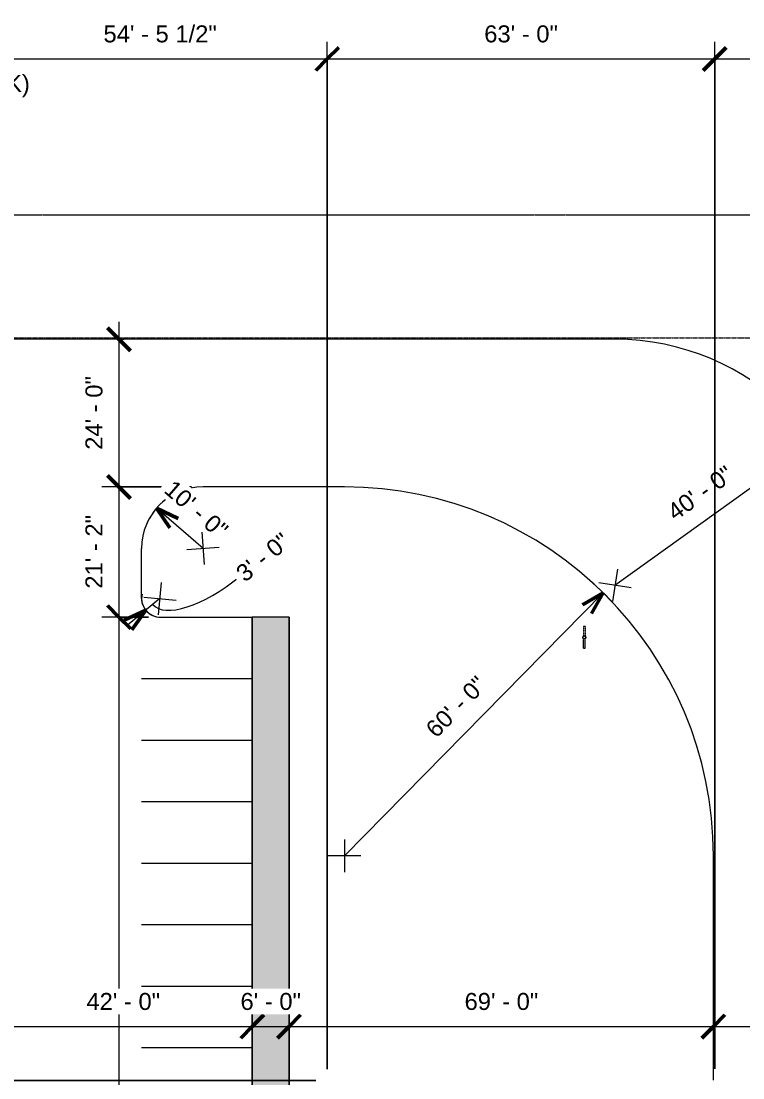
# Model space of a CAD drawing. Header units: inches. Extents: x 1 to 127281, y -26064 to 104775.
# Drawn here: x 21460 to 22869, y -20882 to -18820 of the extents above; entities that cross this region are included whole.
import ezdxf

# ---------------------------------------------------------------- set-up
doc = ezdxf.new("R2010")
doc.units = ezdxf.units.IN
doc.header["$MEASUREMENT"] = 0
for name, pattern in [('Center 1_4_', [0.53125, 0.25, -0.09375, 0.09375, -0.09375]), ('Dash', [0.25, 0.125, -0.125]), ('Hidden', [0.28125, 0.1875, -0.09375])]:
    doc.linetypes.add(name, pattern=pattern)
for name, color, linetype, lineweight in [('A-ANNO-DIMS', 211, 'Continuous', 9), ('A-ANNO-DIMS-360', 211, 'Continuous', 9), ('A-DETL-GENF', 92, 'Continuous', 9), ('A-PROP-SBCK', 71, 'Hidden', 15), ('Conc', 7, 'Continuous', 9), ('E-LITE-EQPM', 33, 'Continuous', 9), ('E-LITE-EQPM-HDLN', 30, 'Dash', 9), ('EOP-PR', 4, 'Continuous', 9), ('PAINT', 190, 'Continuous', 9), ('PROP', 3, 'Center 1_4_', 9)]:
    doc.layers.add(name, color=color, linetype=linetype, lineweight=lineweight)
doc.styles.add('Arial_1', font='arial.ttf', dxfattribs={"height": 33.194237})
doc.dimstyles.new('Arrow_-_3_32__Arial', dxfattribs={"dimscale": 12, "dimtxt": 33.75, "dimasz": 3.75, "dimexe": 2.8125, "dimexo": 0, "dimgap": 1.875, "dimtad": 1, "dimjust": 3, "dimdec": 5, "dimrnd": 0.03125, "dimzin": 1, "dimdsep": 46, "dimlunit": 4, "dimtxsty": 'Arial_1', "dimblk1": 'OPEN30', "dimblk2": 'OPEN30', "dimsah": 1, "dimcen": 0.09, "dimazin": 0, "dimtfac": 1, "dimtdec": 4, "dimtix": 1, "dimtmove": 0, "dimatfit": 2, "dimfxl": 1, "dimtvp": 1, "dimtfill": 1, "dimfrac": 2, "dimtolj": 1, "dimtzin": 0, "dimarcsym": 2})
doc.dimstyles.new('Arrow_-_3_32__Arial_1', dxfattribs={"dimscale": 12, "dimtxt": 33.75, "dimasz": 3.75, "dimexe": 2.8125, "dimexo": 0, "dimgap": 1.875, "dimtad": 1, "dimjust": 3, "dimdec": 5, "dimrnd": 0.03125, "dimzin": 1, "dimdsep": 46, "dimlunit": 4, "dimtxsty": 'Arial_1', "dimblk1": 'OPEN30', "dimblk2": 'OPEN30', "dimsah": 1, "dimcen": 0.09, "dimazin": 0, "dimtfac": 1, "dimtdec": 4, "dimtix": 1, "dimtmove": 0, "dimatfit": 2, "dimfxl": 1, "dimtvp": 1, "dimtfill": 1, "dimfrac": 2, "dimtolj": 1, "dimtzin": 0, "dimarcsym": 2})
doc.dimstyles.new('Linear_-_3_32__Arial_1', dxfattribs={"dimscale": 12, "dimtxt": 33.75, "dimasz": 3.75, "dimexe": 2.8125, "dimexo": 1.875, "dimgap": 1.875, "dimtad": 1, "dimrnd": 0.25, "dimzin": 1, "dimdsep": 46, "dimlunit": 4, "dimtxsty": 'Arial_1', "dimblk1": 'OBLIQUE', "dimblk2": 'OBLIQUE', "dimsah": 1, "dimcen": 0.09, "dimdle": 2.8125, "dimazin": 0, "dimtfac": 1, "dimtdec": 4, "dimtix": 1, "dimtmove": 0, "dimatfit": 3, "dimfxl": 1, "dimtvp": 1, "dimtfill": 1, "dimfrac": 2, "dimtolj": 1, "dimtzin": 0, "dimarcsym": 2})

# ---------------------------------------------------------------- blocks, each defined once
blk = doc.blocks.new('Lighting-Street_Cooper_Navion-Lumark_4-6-LED-Squares - The Caretaker LED-964008-Site Plan - Phase 1')
at = {"layer": 'E-LITE-EQPM'}
blk.add_line((-1.7, -10.7), (1.6, -10.7), dxfattribs=at)
blk.add_circle((0, -32.4), 3, dxfattribs=at)
at = {"layer": 'E-LITE-EQPM-HDLN'}
for p, q in [((-1.5, -10.7), (-1.5, -29.9)), ((1.5, -10.7), (1.5, -29.9))]:
    blk.add_line(p, q, dxfattribs=at)
blk = doc.blocks.new('DIMBLOCK50-Site Plan - Phase 1')
at = {"layer": 'A-ANNO-DIMS-360', "lineweight": 50}
for p, q in [((21651.2, -19441.1), (21628.7, -19418.6)), ((21651.2, -19441.1), (21673.7, -19463.6)), ((21651.2, -19729.1), (21628.7, -19706.6)), ((21651.2, -19729.1), (21673.7, -19751.6))]:
    blk.add_line(p, q, dxfattribs=at)
at = {"layer": 'A-ANNO-DIMS-360'}
for p, q in [((21651.2, -19407.3), (21651.2, -19729.1)), ((21660.5, -19441.1), (21617.5, -19441.1)), ((21651.2, -19441.1), (21660.5, -19441.1)), ((21792.7, -19729.1), (21617.5, -19729.1)), ((21651.2, -19729.1), (21792.7, -19729.1))]:
    blk.add_line(p, q, dxfattribs=at)
at = {"layer": 'A-ANNO-DIMS-360', "color": 0, "insert": (21585.7, -19656.7), "char_height": 33.19, "width": 171.969, "attachment_point": 1, "rotation": 90, "line_spacing_factor": 0.938532, "style": 'Arial_1', "bg_fill": 3, "box_fill_scale": 1.25, "bg_fill_color": 0, "bg_fill_transparency": 0}
blk.add_mtext('24\' - 0"', dxfattribs=at)
blk = doc.blocks.new('_Oblique')
at = {"color": 0, "linetype": 'ByBlock', "lineweight": -2}
blk.add_line((-0.5, -0.5), (0.5, 0.5), dxfattribs=at)
blk = doc.blocks.new('DIMBLOCK51-Site Plan - Phase 1')
at = {"layer": 'A-ANNO-DIMS-360', "lineweight": 50}
for p, q in [((21651.2, -19729.1), (21628.7, -19706.6)), ((21651.2, -19729.1), (21673.7, -19751.6)), ((21651.2, -19983.1), (21628.7, -19960.6)), ((21651.2, -19983.1), (21673.7, -20005.6))]:
    blk.add_line(p, q, dxfattribs=at)
at = {"layer": 'A-ANNO-DIMS-360'}
for p, q in [((21792.7, -19729.1), (21617.5, -19729.1)), ((21651.2, -19729.1), (21651.2, -19983.1)), ((21651.2, -19729.1), (21792.7, -19729.1)), ((21708.7, -19983.1), (21617.5, -19983.1)), ((21651.2, -19983.1), (21708.7, -19983.1))]:
    blk.add_line(p, q, dxfattribs=at)
at = {"layer": 'A-ANNO-DIMS-360', "color": 0, "insert": (21585.7, -19927.7), "char_height": 33.19, "width": 171.969, "attachment_point": 1, "rotation": 90, "line_spacing_factor": 0.938532, "style": 'Arial_1', "bg_fill": 3, "box_fill_scale": 1.25, "bg_fill_color": 0, "bg_fill_transparency": 0}
blk.add_mtext('21\' - 2"', dxfattribs=at)
blk = doc.blocks.new('DIMBLOCK52-Site Plan - Phase 1')
at = {"layer": 'A-ANNO-DIMS-360', "lineweight": 50}
for p, q in [((21651.2, -19983.1), (21628.7, -19960.6)), ((21651.2, -19983.1), (21673.7, -20005.6)), ((21651.2, -22923.1), (21628.7, -22900.6)), ((21651.2, -22923.1), (21673.7, -22945.6))]:
    blk.add_line(p, q, dxfattribs=at)
at = {"layer": 'A-ANNO-DIMS-360'}
for p, q in [((21708.7, -19983.1), (21617.5, -19983.1)), ((21651.2, -19983.1), (21651.2, -22923.1)), ((21651.2, -19983.1), (21708.7, -19983.1)), ((21713.3, -22923.1), (21617.5, -22923.1)), ((21651.2, -22923.1), (21713.3, -22923.1))]:
    blk.add_line(p, q, dxfattribs=at)
at = {"layer": 'A-ANNO-DIMS-360', "color": 0, "insert": (21585.7, -21537.5), "char_height": 33.19, "width": 202.5, "attachment_point": 1, "rotation": 90, "line_spacing_factor": 0.938532, "style": 'Arial_1', "bg_fill": 3, "box_fill_scale": 1.25, "bg_fill_color": 0, "bg_fill_transparency": 0}
blk.add_mtext('245\' - 0"', dxfattribs=at)
blk = doc.blocks.new('DIMBLOCK67-Site Plan - Phase 1')
at = {"layer": 'A-ANNO-DIMS-360'}
for p, q in [((21815.2, -19849.1), (21724.6, -19770.5)), ((21813, -19817.3), (21817.5, -19880.8)), ((21783.5, -19851.4), (21847, -19846.8))]:
    blk.add_line(p, q, dxfattribs=at)
at = {"layer": 'A-ANNO-DIMS-360', "lineweight": 50}
for q in [(21766.5, -19790.9), (21750.7, -19809.1)]:
    blk.add_line((21724.6, -19770.5), q, dxfattribs=at)
at = {"layer": 'A-ANNO-DIMS-360'}
blk.add_arc((21815.2, -19849.1), 120, 122.9686, 155.1974, dxfattribs=at)
at = {"layer": 'A-ANNO-DIMS-360', "color": 0, "insert": (21758.7, -19713.3), "char_height": 33.19, "width": 171.969, "attachment_point": 1, "rotation": 319.083, "line_spacing_factor": 0.938532, "style": 'Arial_1', "bg_fill": 3, "box_fill_scale": 1.25, "bg_fill_color": 0, "bg_fill_transparency": 0}
blk.add_mtext('10\' - 0"', dxfattribs=at)
blk = doc.blocks.new('_Open30')
at = {"color": 0, "linetype": 'ByBlock', "lineweight": -2}
for p, q in [((-1, 0.268), (0, 0)), ((0, 0), (-1, -0.268)), ((0, 0), (-1, 0))]:
    blk.add_line(p, q, dxfattribs=at)
blk = doc.blocks.new('DIMBLOCK68-Site Plan - Phase 1')
at = {"layer": 'A-ANNO-DIMS-360'}
for p, q in [((21728.1, -19978.8), (21734.4, -19915.4)), ((21731.2, -19947.1), (21667.4, -19999.5)), ((21699.6, -19944), (21762.9, -19950.2))]:
    blk.add_line(p, q, dxfattribs=at)
at = {"layer": 'A-ANNO-DIMS-360', "lineweight": 50}
for q in [(21661, -19989.1), (21676.3, -20007.8)]:
    blk.add_line((21703.4, -19969.9), q, dxfattribs=at)
at = {"layer": 'A-ANNO-DIMS-360'}
blk.add_arc((21731.2, -19947.1), 36, 165.6449, 273.0745, dxfattribs=at)
blk.add_ellipse((21845.4, -19853.5), major_axis=(128, 105), ratio=0.39447, start_param=3.141593, end_param=4.712389, dxfattribs=at)
at = {"layer": 'A-ANNO-DIMS-360', "color": 0, "insert": (21876, -19890.8), "char_height": 33.19, "width": 141.438, "attachment_point": 1, "rotation": 39.3597, "line_spacing_factor": 0.938532, "style": 'Arial_1', "bg_fill": 3, "box_fill_scale": 1.25, "bg_fill_color": 0, "bg_fill_transparency": 0}
blk.add_mtext('3\' - 0"', dxfattribs=at)
blk = doc.blocks.new('DIMBLOCK70-Site Plan - Phase 1')
at = {"layer": 'A-ANNO-DIMS-360'}
for p, q in [((22091.2, -20449.1), (22596.2, -19935.9)), ((22091, -20417.3), (22091.5, -20480.9)), ((22123.1, -20448.8), (22059.4, -20449.3))]:
    blk.add_line(p, q, dxfattribs=at)
at = {"layer": 'A-ANNO-DIMS-360', "lineweight": 50}
for q in [(22556.1, -19959.5), (22573.3, -19976.4)]:
    blk.add_line((22596.2, -19935.9), q, dxfattribs=at)
at = {"layer": 'A-ANNO-DIMS-360'}
blk.add_arc((22091.2, -20449.1), 720, 42.7747, 48.1462, dxfattribs=at)
at = {"layer": 'A-ANNO-DIMS-360', "color": 0, "insert": (22246.8, -20197.6), "char_height": 33.19, "width": 171.969, "attachment_point": 1, "rotation": 45.4605, "line_spacing_factor": 0.938532, "style": 'Arial_1', "bg_fill": 3, "box_fill_scale": 1.25, "bg_fill_color": 0, "bg_fill_transparency": 0}
blk.add_mtext('60\' - 0"', dxfattribs=at)
blk = doc.blocks.new('DIMBLOCK71-Site Plan - Phase 1')
at = {"layer": 'A-ANNO-DIMS-360'}
for p, q in [((22619.2, -19921.1), (23008.7, -19640.5)), ((22624.3, -19889.7), (22614.1, -19952.5)), ((22650.6, -19926.2), (22587.8, -19916))]:
    blk.add_line(p, q, dxfattribs=at)
at = {"layer": 'A-ANNO-DIMS-360', "lineweight": 50}
for q in [(22965.1, -19657), (22979.2, -19676.6)]:
    blk.add_line((23008.7, -19640.5), q, dxfattribs=at)
at = {"layer": 'A-ANNO-DIMS-360'}
blk.add_arc((22619.2, -19921.1), 480, 31.7444, 39.8016, dxfattribs=at)
at = {"layer": 'A-ANNO-DIMS-360', "color": 0, "insert": (22717.5, -19769.5), "char_height": 33.19, "width": 171.969, "attachment_point": 1, "rotation": 35.773, "line_spacing_factor": 0.938532, "style": 'Arial_1', "bg_fill": 3, "box_fill_scale": 1.25, "bg_fill_color": 0, "bg_fill_transparency": 0}
blk.add_mtext('40\' - 0"', dxfattribs=at)
blk = doc.blocks.new('DIMBLOCK74-Site Plan - Phase 1')
at = {"layer": 'A-ANNO-DIMS-360', "lineweight": 50}
for p, q in [((21407.2, -20782.1), (21429.7, -20759.6)), ((21911.2, -20782.1), (21933.7, -20759.6)), ((21407.2, -20782.1), (21384.7, -20804.6)), ((21911.2, -20782.1), (21888.7, -20804.6))]:
    blk.add_line(p, q, dxfattribs=at)
at = {"layer": 'A-ANNO-DIMS-360'}
for p, q in [((21407.2, -20772.8), (21407.2, -20815.9)), ((21407.2, -20782.1), (21407.2, -20772.8)), ((21407.2, -20782.1), (21911.2, -20782.1)), ((21911.2, -20772.8), (21911.2, -20815.9)), ((21911.2, -20782.1), (21911.2, -20772.8))]:
    blk.add_line(p, q, dxfattribs=at)
at = {"layer": 'A-ANNO-DIMS-360', "color": 0, "insert": (21587.6, -20716.6), "char_height": 33.19, "width": 171.969, "attachment_point": 1, "line_spacing_factor": 0.938532, "style": 'Arial_1', "bg_fill": 3, "box_fill_scale": 1.25, "bg_fill_color": 0, "bg_fill_transparency": 0}
blk.add_mtext('42\' - 0"', dxfattribs=at)
blk = doc.blocks.new('DIMBLOCK75-Site Plan - Phase 1')
at = {"layer": 'A-ANNO-DIMS-360', "lineweight": 50}
for p, q in [((21911.2, -20782.1), (21933.7, -20759.6)), ((21983.2, -20782.1), (22005.7, -20759.6)), ((21911.2, -20782.1), (21888.7, -20804.6)), ((21983.2, -20782.1), (21960.7, -20804.6))]:
    blk.add_line(p, q, dxfattribs=at)
at = {"layer": 'A-ANNO-DIMS-360'}
for p, q in [((21911.2, -20772.8), (21911.2, -20815.9)), ((21911.2, -20782.1), (21911.2, -20772.8)), ((21911.2, -20782.1), (21983.2, -20782.1)), ((21983.2, -20772.8), (21983.2, -20815.9)), ((21983.2, -20782.1), (21983.2, -20772.8))]:
    blk.add_line(p, q, dxfattribs=at)
at = {"layer": 'A-ANNO-DIMS-360', "color": 0, "insert": (21888.3, -20716.6), "char_height": 33.19, "width": 141.438, "attachment_point": 1, "line_spacing_factor": 0.938532, "style": 'Arial_1', "bg_fill": 3, "box_fill_scale": 1.25, "bg_fill_color": 0, "bg_fill_transparency": 0}
blk.add_mtext('6\' - 0"', dxfattribs=at)
blk = doc.blocks.new('DIMBLOCK76-Site Plan - Phase 1')
at = {"layer": 'A-ANNO-DIMS-360', "lineweight": 50}
for p, q in [((21983.2, -20782.1), (22005.7, -20759.6)), ((22811.2, -20782.1), (22833.7, -20759.6)), ((21983.2, -20782.1), (21960.7, -20804.6)), ((22811.2, -20782.1), (22788.7, -20804.6))]:
    blk.add_line(p, q, dxfattribs=at)
at = {"layer": 'A-ANNO-DIMS-360'}
for p, q in [((21983.2, -20772.8), (21983.2, -20815.9)), ((21983.2, -20782.1), (21983.2, -20772.8)), ((21983.2, -20782.1), (22811.2, -20782.1)), ((22811.2, -20772.8), (22811.2, -20815.9)), ((22811.2, -20782.1), (22811.2, -20772.8))]:
    blk.add_line(p, q, dxfattribs=at)
at = {"layer": 'A-ANNO-DIMS-360', "color": 0, "insert": (22325.6, -20716.6), "char_height": 33.19, "width": 171.969, "attachment_point": 1, "line_spacing_factor": 0.938532, "style": 'Arial_1', "bg_fill": 3, "box_fill_scale": 1.25, "bg_fill_color": 0, "bg_fill_transparency": 0}
blk.add_mtext('69\' - 0"', dxfattribs=at)
blk = doc.blocks.new('DIMBLOCK77-Site Plan - Phase 1')
at = {"layer": 'A-ANNO-DIMS-360', "lineweight": 50}
for p, q in [((22811.2, -20782.1), (22833.7, -20759.6)), ((23099.2, -20782.1), (23121.7, -20759.6)), ((22811.2, -20782.1), (22788.7, -20804.6)), ((23099.2, -20782.1), (23076.7, -20804.6))]:
    blk.add_line(p, q, dxfattribs=at)
at = {"layer": 'A-ANNO-DIMS-360'}
for p, q in [((22811.2, -20772.8), (22811.2, -20815.9)), ((22811.2, -20782.1), (22811.2, -20772.8)), ((22811.2, -20782.1), (23133, -20782.1)), ((23099.2, -20772.8), (23099.2, -20815.9)), ((23099.2, -20782.1), (23099.2, -20772.8))]:
    blk.add_line(p, q, dxfattribs=at)
at = {"layer": 'A-ANNO-DIMS-360', "color": 0, "insert": (22883.6, -20716.6), "char_height": 33.19, "width": 171.969, "attachment_point": 1, "line_spacing_factor": 0.938532, "style": 'Arial_1', "bg_fill": 3, "box_fill_scale": 1.25, "bg_fill_color": 0, "bg_fill_transparency": 0}
blk.add_mtext('24\' - 0"', dxfattribs=at)
blk = doc.blocks.new('DIMBLOCK85-Site Plan - Phase 1')
at = {"layer": 'A-ANNO-DIMS-360'}
for p, q in [((21404.2, -19415.7), (21404.2, -18860.3)), ((20984.2, -18884.8), (20984.2, -18927.8)), ((20950.5, -18894.1), (21404.2, -18894.1)), ((20984.2, -18894.1), (20984.2, -19097.6)), ((21404.2, -18894.1), (21404.2, -19415.7))]:
    blk.add_line(p, q, dxfattribs=at)
at = {"layer": 'A-ANNO-DIMS-360', "lineweight": 50}
for p, q in [((20984.2, -18894.1), (21006.7, -18871.6)), ((21404.2, -18894.1), (21426.7, -18871.6)), ((20984.2, -18894.1), (20961.7, -18916.6)), ((21404.2, -18894.1), (21381.7, -18916.6))]:
    blk.add_line(p, q, dxfattribs=at)
at = {"layer": 'A-ANNO-DIMS-360', "color": 0, "insert": (21122.6, -18828.5), "char_height": 33.19, "width": 171.969, "attachment_point": 1, "line_spacing_factor": 0.938532, "style": 'Arial_1', "bg_fill": 3, "box_fill_scale": 1.25, "bg_fill_color": 0, "bg_fill_transparency": 0}
blk.add_mtext('35\' - 0"', dxfattribs=at)
at = {"layer": 'A-ANNO-DIMS-360', "color": 0, "insert": (20915.7, -18925.4), "char_height": 33.194, "width": 668.562, "attachment_point": 1, "line_spacing_factor": 0.938532, "style": 'Arial_1', "bg_fill": 3, "box_fill_scale": 1.25, "bg_fill_color": 0, "bg_fill_transparency": 0}
blk.add_mtext('(FRONT YARD SETBACK)', dxfattribs=at)
blk = doc.blocks.new('DIMBLOCK86-Site Plan - Phase 1')
at = {"layer": 'A-ANNO-DIMS-360'}
for p, q in [((21404.2, -19415.7), (21404.2, -18860.3)), ((22057.6, -20865.1), (22057.6, -18860.3)), ((21404.2, -18894.1), (22057.6, -18894.1)), ((21404.2, -18894.1), (21404.2, -19415.7)), ((22057.6, -18894.1), (22057.6, -20865.1))]:
    blk.add_line(p, q, dxfattribs=at)
at = {"layer": 'A-ANNO-DIMS-360', "lineweight": 50}
for p, q in [((21404.2, -18894.1), (21426.7, -18871.6)), ((22057.6, -18894.1), (22080.1, -18871.6)), ((21404.2, -18894.1), (21381.7, -18916.6)), ((22057.6, -18894.1), (22035.1, -18916.6))]:
    blk.add_line(p, q, dxfattribs=at)
at = {"layer": 'A-ANNO-DIMS-360', "color": 0, "insert": (21620.9, -18828.5), "char_height": 33.194, "width": 264.185, "attachment_point": 1, "line_spacing_factor": 0.938532, "style": 'Arial_1', "bg_fill": 3, "box_fill_scale": 1.25, "bg_fill_color": 0, "bg_fill_transparency": 0}
blk.add_mtext('54\' - 5 1/2"', dxfattribs=at)
blk = doc.blocks.new('DIMBLOCK87-Site Plan - Phase 1')
at = {"layer": 'A-ANNO-DIMS-360'}
for p, q in [((22057.6, -20865.1), (22057.6, -18860.3)), ((22813.8, -20864.6), (22813.8, -18860.3)), ((22057.6, -18894.1), (22813.8, -18894.1)), ((22057.6, -18894.1), (22057.6, -20865.1)), ((22813.8, -18894.1), (22813.8, -20864.6))]:
    blk.add_line(p, q, dxfattribs=at)
at = {"layer": 'A-ANNO-DIMS-360', "lineweight": 50}
for p, q in [((22057.6, -18894.1), (22080.1, -18871.6)), ((22813.8, -18894.1), (22836.3, -18871.6)), ((22057.6, -18894.1), (22035.1, -18916.6)), ((22813.8, -18894.1), (22791.3, -18916.6))]:
    blk.add_line(p, q, dxfattribs=at)
at = {"layer": 'A-ANNO-DIMS-360', "color": 0, "insert": (22364, -18828.5), "char_height": 33.19, "width": 171.969, "attachment_point": 1, "line_spacing_factor": 0.938532, "style": 'Arial_1', "bg_fill": 3, "box_fill_scale": 1.25, "bg_fill_color": 0, "bg_fill_transparency": 0}
blk.add_mtext('63\' - 0"', dxfattribs=at)
blk = doc.blocks.new('DIMBLOCK88-Site Plan - Phase 1')
at = {"layer": 'A-ANNO-DIMS-360'}
for p, q in [((22813.8, -20864.6), (22813.8, -18860.3)), ((26287.8, -21098.8), (26287.8, -18860.3)), ((22813.8, -18894.1), (26287.8, -18894.1)), ((22813.8, -18894.1), (22813.8, -20864.6)), ((26287.8, -18894.1), (26287.8, -21098.8))]:
    blk.add_line(p, q, dxfattribs=at)
at = {"layer": 'A-ANNO-DIMS-360', "lineweight": 50}
for p, q in [((22813.8, -18894.1), (22836.3, -18871.6)), ((26287.8, -18894.1), (26310.3, -18871.6)), ((22813.8, -18894.1), (22791.3, -18916.6)), ((26287.8, -18894.1), (26265.3, -18916.6))]:
    blk.add_line(p, q, dxfattribs=at)
at = {"layer": 'A-ANNO-DIMS-360', "color": 0, "insert": (24466.4, -18828.5), "char_height": 33.19, "width": 202.5, "attachment_point": 1, "line_spacing_factor": 0.938532, "style": 'Arial_1', "bg_fill": 3, "box_fill_scale": 1.25, "bg_fill_color": 0, "bg_fill_transparency": 0}
blk.add_mtext('289\' - 6"', dxfattribs=at)
blk = doc.blocks.new('DIMBLOCK101-Site Plan - Phase 1')
at = {"layer": 'A-ANNO-DIMS-360', "lineweight": 50}
for p, q in [((20464, -20887.6), (20441.5, -20865.1)), ((20464, -20887.6), (20486.5, -20910.1)), ((20464, -22799.3), (20441.5, -22776.8)), ((20464, -22799.3), (20486.5, -22821.8))]:
    blk.add_line(p, q, dxfattribs=at)
at = {"layer": 'A-ANNO-DIMS-360'}
for p, q in [((22035.1, -20887.6), (20430.3, -20887.6)), ((20464, -22799.3), (20464, -20887.6)), ((20464, -20887.6), (22035.1, -20887.6)), ((22035.1, -22799.3), (20430.3, -22799.3)), ((20464, -22799.3), (22035.1, -22799.3))]:
    blk.add_line(p, q, dxfattribs=at)
at = {"layer": 'A-ANNO-DIMS-360', "color": 0, "insert": (20398.5, -21966.2), "char_height": 33.194, "width": 294.715, "attachment_point": 1, "rotation": 90, "line_spacing_factor": 0.938532, "style": 'Arial_1', "bg_fill": 3, "box_fill_scale": 1.25, "bg_fill_color": 0, "bg_fill_transparency": 0}
blk.add_mtext('159\' - 3 3/4"', dxfattribs=at)
blk = doc.blocks.new('DIMBLOCK102-Site Plan - Phase 1')
at = {"layer": 'A-ANNO-DIMS-360', "lineweight": 50}
for p, q in [((20464, -19438.2), (20441.5, -19415.7)), ((20464, -19438.2), (20486.5, -19460.7)), ((20464, -20887.6), (20441.5, -20865.1)), ((20464, -20887.6), (20486.5, -20910.1))]:
    blk.add_line(p, q, dxfattribs=at)
at = {"layer": 'A-ANNO-DIMS-360'}
for p, q in [((21381.7, -19438.2), (20430.3, -19438.2)), ((20464, -20887.6), (20464, -19438.2)), ((20464, -19438.2), (21381.7, -19438.2)), ((22035.1, -20887.6), (20430.3, -20887.6)), ((20464, -20887.6), (22035.1, -20887.6))]:
    blk.add_line(p, q, dxfattribs=at)
at = {"layer": 'A-ANNO-DIMS-360', "color": 0, "insert": (20398.5, -20285.7), "char_height": 33.194, "width": 294.715, "attachment_point": 1, "rotation": 90, "line_spacing_factor": 0.938532, "style": 'Arial_1', "bg_fill": 3, "box_fill_scale": 1.25, "bg_fill_color": 0, "bg_fill_transparency": 0}
blk.add_mtext('120\' - 9 1/4"', dxfattribs=at)

msp = doc.modelspace()

# ---------------------------------------------------------------- hatches: boundary and pattern name
at = {"layer": 'A-DETL-GENF'}
msp.add_hatch(color=9, dxfattribs=at).paths.add_polyline_path([(23671.236577, -22957.918456), (23682.063738, -22955.633673), (23692.956006, -22953.682733), (23703.903088, -22952.067479), (26285.490625, -22952.067479), (26285.390625, -22799.42781), (25981.015225, -22799.42781), (25981.015225, -22892.067479), (24292.265225, -22892.067479), (24292.265225, -22799.42781), (24099.015225, -22799.42781), (24099.015225, -22892.067479), (22893.015225, -22892.067479), (22893.015225, -22799.42781), (22796.265225, -22799.42781), (22796.265225, -22892.067479), (22057.515225, -22892.067479), (22057.515225, -22301.67781), (21983.235225, -22301.67781), (21983.235225, -21578.17781), (22067.977825, -21578.17781), (22067.977825, -21481.42781), (21983.235225, -21481.42781), (21983.235225, -19983.100554), (21911.235225, -19983.100554), (21911.235225, -22952.067479), (23669.907641, -22952.067479), (23670.717633, -22955.633673)], flags=0)

# ---------------------------------------------------------------- linework, layer by layer
at = {"layer": 'A-PROP-SBCK'}
msp.add_line((21404.235225, -19438.180554), (26647.515225, -19438.180554), dxfattribs=at)
at = {"layer": 'Conc'}
for p, q in [((21911.235225, -19989.335554), (21911.235225, -19983.100554)), ((21983.235225, -19983.100554), (21911.235225, -19983.100554)), ((21983.235225, -19983.100554), (21911.235225, -19983.100554)), ((21911.235225, -19983.100554), (21911.235225, -19989.335554)), ((21911.235225, -22743.085554), (21911.235225, -19989.335554)), ((21911.235225, -19989.335554), (21911.235225, -22743.085554)), ((21983.235225, -19983.100554), (21983.235225, -21481.42781)), ((21983.235225, -21481.42781), (21983.235225, -19983.100554))]:
    msp.add_line(p, q, dxfattribs=at)
at = {"layer": 'EOP-PR'}
for p, q in [((22619.235225, -19441.085554), (20912.235225, -19441.085554)), ((22091.235225, -19729.085554), (21815.235225, -19729.085554)), ((21695.235225, -19947.100554), (21695.235225, -19849.085554)), ((21731.235225, -19983.100554), (21911.235225, -19983.100554)), ((22811.235225, -20887.05281), (22811.235225, -20449.085554))]:
    msp.add_line(p, q, dxfattribs=at)
for centre, radius, start, end in [((22619.235225, -19921.085554), 480, 0, 90), ((21815.235225, -19849.085554), 120, 90, 180), ((22091.235225, -20449.085554), 720, 0, 90), ((21731.235225, -19947.100554), 36, 180, 270)]:
    msp.add_arc(centre, radius, start, end, dxfattribs=at)
at = {"layer": 'PAINT'}
for p, q in [((21695.235225, -20103.085554), (21911.235225, -20103.085554)), ((21695.235225, -20223.085554), (21911.235225, -20223.085554)), ((21695.235225, -20343.085554), (21911.235225, -20343.085554)), ((21695.235225, -20463.085554), (21911.235225, -20463.085554)), ((21695.235225, -20583.085554), (21911.235225, -20583.085554)), ((21695.235225, -20703.085554), (21911.235225, -20703.085554)), ((21695.235225, -20823.085554), (21911.235225, -20823.085554))]:
    msp.add_line(p, q, dxfattribs=at)
at = {"layer": 'PROP'}
msp.add_line((20984.235225, -19198.180554), (27007.515225, -19198.180554), dxfattribs=at)

# ---------------------------------------------------------------- block references
at = {"layer": 'E-LITE-EQPM'}
msp.add_blockref('Lighting-Street_Cooper_Navion-Lumark_4-6-LED-Squares - The Caretaker LED-964008-Site Plan - Phase 1', (22559.282998, -19990.363642), dxfattribs=at)
at = {"layer": 'E-LITE-EQPM', "rotation": 180}
msp.add_blockref('Lighting-Street_Cooper_Navion-Lumark_4-6-LED-Squares - The Caretaker LED-964008-Site Plan - Phase 1', (22559.187453, -20055.241978), dxfattribs=at)

# ---------------------------------------------------------------- next in the draw order: dimensions: what is measured, and where the dimension line sits
at = {"layer": 'A-ANNO-DIMS'}
dim = msp.add_linear_dim(base=(21651.224704, -19729.085554), p1=(21683.04451, -19441.085554), p2=(21815.235225, -19729.085554), angle=90, dimstyle='Linear_-_3_32__Arial_1', override={"dimpost": '<>', "dimfxl": 316.888601}, dxfattribs=at)
dim.commit()
dim.dimension.update_dxf_attribs({"geometry": 'DIMBLOCK50-Site Plan - Phase 1', "text_midpoint": (21611.776624, -19585.085554)})
dim = msp.add_radius_dim(center=(22091.235225, -20449.085554), mpoint=(22596.243975, -19935.893423), dimstyle='Arrow_-_3_32__Arial_1', override={"dimpost": '<>'}, dxfattribs=at)
dim.commit()
dim.dimension.update_dxf_attribs({"geometry": 'DIMBLOCK70-Site Plan - Phase 1', "text_midpoint": (22299.840793, -20180.857818)})

# ---------------------------------------------------------------- next in the draw order: dimensions: what is measured, and where the dimension line sits
dim = msp.add_linear_dim(base=(21404.235225, -18894.071049), p1=(20984.235225, -18862.251244), p2=(21404.235225, -19438.180554), text='<>\\X(FRONT YARD SETBACK)', dimstyle='Linear_-_3_32__Arial_1', override={"dimpost": '<>', "dimfxl": 712.807527}, dxfattribs=at)
dim.commit()
dim.dimension.update_dxf_attribs({"geometry": 'DIMBLOCK85-Site Plan - Phase 1', "text_midpoint": (21194.235225, -18894.071049)})
dim = msp.add_radius_dim(center=(22619.235225, -19921.085554), mpoint=(23008.678193, -19640.489448), dimstyle='Arrow_-_3_32__Arial_1', override={"dimpost": '<>'}, dxfattribs=at)
dim.commit()
dim.dimension.update_dxf_attribs({"geometry": 'DIMBLOCK71-Site Plan - Phase 1', "text_midpoint": (22772.6412, -19761.934657)})
dim = msp.add_linear_dim(base=(21651.2247044383, -19983.1005538124), p1=(21815.2352253519, -19729.0855538125), p2=(21731.2352253518, -19983.1005538124), angle=90, dimstyle='Linear_-_3_32__Arial_1', override={"dimpost": '<>', "dimfxl": 267.543679}, dxfattribs=at)
dim.commit()
dim.dimension.update_dxf_attribs({"geometry": 'DIMBLOCK51-Site Plan - Phase 1', "text_midpoint": (21612.0596578994, -19856.0930538124)})

# ---------------------------------------------------------------- next in the draw order: dimensions: what is measured, and where the dimension line sits
dim = msp.add_radius_dim(center=(21815.235225, -19849.085554), mpoint=(21724.55612, -19770.489754), dimstyle='Arrow_-_3_32__Arial_1', override={"dimpost": '<>'}, dxfattribs=at)
dim.commit()
dim.dimension.update_dxf_attribs({"geometry": 'DIMBLOCK67-Site Plan - Phase 1', "text_midpoint": (21812.735117, -19794.715061)})
dim = msp.add_linear_dim(base=(21651.2247044383, -22923.0855538125), p1=(21731.2352253518, -19983.1005538124), p2=(21735.8078248884, -22923.0855538125), angle=90, dimstyle='Linear_-_3_32__Arial_1', override={"dimpost": '<>', "dimfxl": 2939.988556}, dxfattribs=at)
dim.commit()
dim.dimension.update_dxf_attribs({"geometry": 'DIMBLOCK52-Site Plan - Phase 1', "text_midpoint": (21611.776623821, -21453.0930538124)})

# ---------------------------------------------------------------- next in the draw order: dimensions: what is measured, and where the dimension line sits
dim = msp.add_radius_dim(center=(21731.235225, -19947.100554), mpoint=(21703.400764, -19969.931296), dimstyle='Arrow_-_3_32__Arial', override={"dimpost": '<>'}, dxfattribs=at)
dim.commit()
dim.dimension.update_dxf_attribs({"geometry": 'DIMBLOCK68-Site Plan - Phase 1', "text_midpoint": (21692.293344, -19928.006725)})
dim = msp.add_linear_dim(base=(21911.235225, -20782.124624), p1=(21407.235225, -20750.304819), p2=(21911.235225, -20750.304819), dimstyle='Linear_-_3_32__Arial_1', override={"dimpost": '<>', "dimfxl": 504}, dxfattribs=at)
dim.commit()
dim.dimension.update_dxf_attribs({"geometry": 'DIMBLOCK74-Site Plan - Phase 1', "text_midpoint": (21659.235225, -20742.676544)})

# ---------------------------------------------------------------- next in the draw order: dimensions: what is measured, and where the dimension line sits
dim = msp.add_linear_dim(base=(21983.235225, -20782.124624), p1=(21911.235225, -20750.304819), p2=(21983.235225, -20750.304819), dimstyle='Linear_-_3_32__Arial_1', override={"dimpost": '<>', "dimfxl": 72}, dxfattribs=at)
dim.commit()
dim.dimension.update_dxf_attribs({"geometry": 'DIMBLOCK75-Site Plan - Phase 1', "text_midpoint": (21947.235225, -20742.676544)})

# ---------------------------------------------------------------- next in the draw order: dimensions: what is measured, and where the dimension line sits
dim = msp.add_linear_dim(base=(22811.235225, -20782.124624), p1=(21983.235225, -20750.304819), p2=(22811.235225, -20750.304819), dimstyle='Linear_-_3_32__Arial_1', override={"dimpost": '<>', "dimfxl": 828}, dxfattribs=at)
dim.commit()
dim.dimension.update_dxf_attribs({"geometry": 'DIMBLOCK76-Site Plan - Phase 1', "text_midpoint": (22397.235225, -20742.676544)})

# ---------------------------------------------------------------- next in the draw order: dimensions: what is measured, and where the dimension line sits
for base, p1, p2, override, picture, middle in [((22057.6402253517, -18894.0710490867), (21404.2352253517, -19438.1805538125), (22057.6402253517, -20887.5528103972), {"dimpost": '<>', "dimfxl": 1589.848431}, 'DIMBLOCK86-Site Plan - Phase 1', (21730.9377253517, -18854.4078625697)), ((23099.235225, -20782.124624), (22811.235225, -20750.304819), (23099.235225, -20750.304819), {"dimpost": '<>', "dimfxl": 288}, 'DIMBLOCK77-Site Plan - Phase 1', (22955.235225, -20742.676544))]:
    dim = msp.add_linear_dim(base=base, p1=p1, p2=p2, dimstyle='Linear_-_3_32__Arial_1', override=override, dxfattribs=at)
    dim.commit()
    dim.dimension.update_dxf_attribs({"geometry": picture, "text_midpoint": middle})

# ---------------------------------------------------------------- next in the draw order: dimensions: what is measured, and where the dimension line sits
dim = msp.add_linear_dim(base=(22813.75546, -18894.071049), p1=(22057.640225, -20887.55281), p2=(22813.75546, -20887.05281), dimstyle='Linear_-_3_32__Arial_1', override={"dimpost": '<>', "dimfxl": 756.1154}, dxfattribs=at)
dim.commit()
dim.dimension.update_dxf_attribs({"geometry": 'DIMBLOCK87-Site Plan - Phase 1', "text_midpoint": (22435.697843, -18854.611647)})

# ---------------------------------------------------------------- next in the draw order: dimensions: what is measured, and where the dimension line sits
dim = msp.add_linear_dim(base=(26287.75546, -18894.071049), p1=(22813.75546, -20887.05281), p2=(26287.75546, -21121.30281), dimstyle='Linear_-_3_32__Arial_1', override={"dimpost": '<>', "dimfxl": 3481.888721}, dxfattribs=at)
dim.commit()
dim.dimension.update_dxf_attribs({"geometry": 'DIMBLOCK88-Site Plan - Phase 1', "text_midpoint": (24550.75546, -18854.622968)})
dim = msp.add_linear_dim(base=(20464.04509, -20887.55281), p1=(22057.640225, -22799.30281), p2=(22057.640225, -20887.55281), angle=90, dimstyle='Linear_-_3_32__Arial_1', override={"dimpost": '<>', "dimfxl": 1911.75}, dxfattribs=at)
dim.commit()
dim.dimension.update_dxf_attribs({"geometry": 'DIMBLOCK101-Site Plan - Phase 1', "text_midpoint": (20424.370582, -21843.42781)})

# ---------------------------------------------------------------- next in the draw order: dimensions: what is measured, and where the dimension line sits
dim = msp.add_linear_dim(base=(20464.04509, -19438.180554), p1=(22057.640225, -20887.55281), p2=(21404.235225, -19438.180554), angle=90, dimstyle='Linear_-_3_32__Arial_1', override={"dimpost": '<>', "dimfxl": 1589.848431}, dxfattribs=at)
dim.commit()
dim.dimension.update_dxf_attribs({"geometry": 'DIMBLOCK102-Site Plan - Phase 1', "text_midpoint": (20424.381903, -20162.866682)})

doc.saveas('drawing.dxf')
